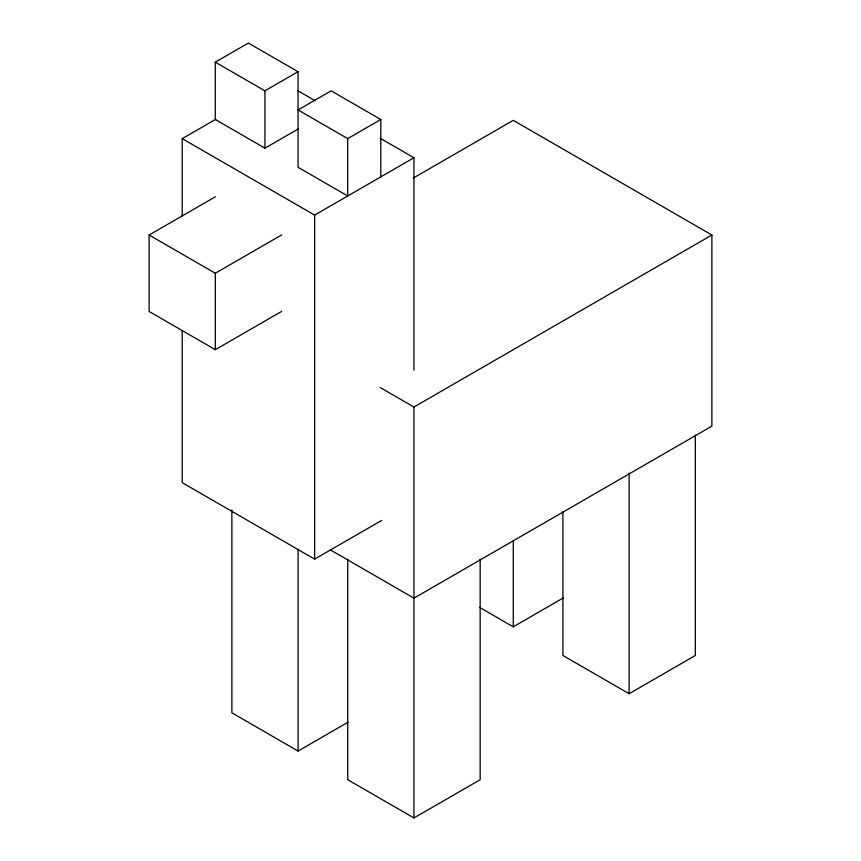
<?xml version="1.0" encoding="UTF-8"?>
<svg xmlns="http://www.w3.org/2000/svg" width="861" height="861" viewBox="0 0 861 861"><rect width="100%" height="100%" fill="white"/><g stroke="black" fill="none" stroke-linecap="round" stroke-linejoin="round"><path stroke-width="1.29" d="M298.046 129.053L264.94 148.167L215.282 119.496L215.282 62.164L248.388 43.05L298.046 71.721L298.046 167.282L347.704 195.953L347.704 138.61L298.046 109.939L331.151 90.835L380.799 119.496L380.799 176.839M182.22 216.585L182.22 138.643L215.713 119.302M215.282 62.164L264.94 90.835L298.046 71.721M281.665 311.391L215.325 349.684L149.114 311.467L149.114 235.01L215.454 196.717M347.704 138.61L380.799 119.496M182.22 138.643L314.631 215.089L413.947 157.746L413.947 370.079M149.114 235.01L215.325 273.238L281.665 234.935M413.172 178.13L513.264 120.336L711.886 235.01L711.886 426.141L413.947 598.158L330.312 549.867M380.261 387.579L413.947 407.027L711.886 235.01M182.22 330.807L182.22 482.666L314.631 559.123L381.617 520.453M231.878 509.798L231.878 712.833L298.089 751.061L348.027 722.218M479.577 607.382L513.264 626.83L563.202 597.986M347.736 559.209L347.736 779.722L413.947 817.95L480.158 779.722L480.158 559.209M562.911 511.617L562.911 655.49L629.122 693.718L695.333 655.49L695.333 434.977M297.798 90.685L315.212 100.748M380.261 138.298L413.947 157.746M629.122 473.206L629.122 693.718M513.264 540.773L513.264 626.83M413.947 407.027L413.947 817.95M314.631 215.089L314.631 559.123M298.089 549.361L298.089 751.061M264.94 90.835L264.94 148.167M215.325 273.238L215.325 349.684"/></g></svg>
